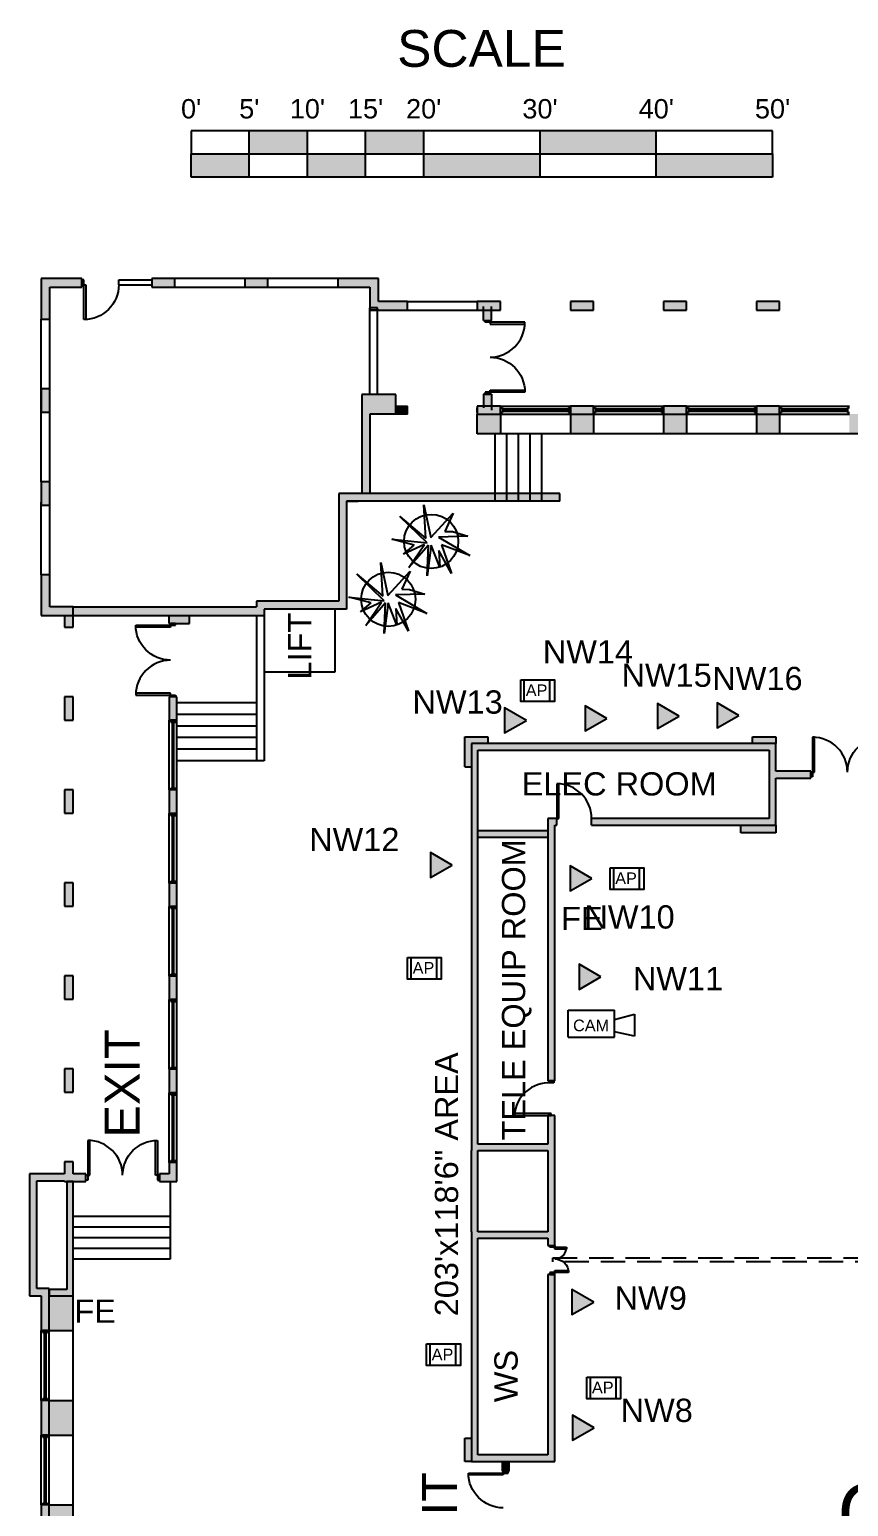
# Model space of a CAD drawing. Header units: inches. Extents: x 619 to 4432, y -2787 to -96.
# Drawn here: x 619 to 1464, y -1775 to -250 of the extents above; entities that cross this region are included whole.
import ezdxf
from ezdxf.enums import TextEntityAlignment as Align

# ---------------------------------------------------------------- set-up
doc = ezdxf.new("R2010")
doc.units = ezdxf.units.IN
doc.header["$LTSCALE"] = 100
doc.header["$MEASUREMENT"] = 0
doc.linetypes.add('HIDDEN', pattern=[0.375, 0.25, -0.125])
doc.layers.get('0').update_dxf_attribs({"linetype": 'CONTINUOUS'})
for name, color, linetype in [('ap_location', 50, 'CONTINUOUS'), ('av_hardware', 62, 'CONTINUOUS'), ('bldg_airwall', 52, 'HIDDEN'), ('bldg_airwall_text', 56, 'CONTINUOUS'), ('bldg_doors', 9, 'CONTINUOUS'), ('bldg_fire', 1, 'CONTINUOUS'), ('bldg_ges', 94, 'CONTINUOUS'), ('bldg_glass', 9, 'CONTINUOUS'), ('bldg_stairs', 9, 'CONTINUOUS'), ('bldg_text90', 94, 'CONTINUOUS'), ('bldg_wallint', 9, 'CONTINUOUS'), ('bldg_wallintsol', 9, 'CONTINUOUS'), ('data_jack', 110, 'CONTINUOUS')]:
    doc.layers.add(name, color=color, linetype=linetype)
doc.layers.get('0').freeze()
doc.styles.add('bldgtx24', font='arial.ttf', dxfattribs={"height": 24})
doc.styles.add('bldgtx36', font='arial.ttf', dxfattribs={"height": 36})
doc.styles.add('bldgtx38', font='arial.ttf', dxfattribs={"height": 38})
doc.styles.add('bldgtx48', font='arial.ttf', dxfattribs={"height": 48})
doc.styles.add('showtx24', font='arial.ttf', dxfattribs={"height": 24})

# ---------------------------------------------------------------- blocks, each defined once
blk = doc.blocks.new('lplant')
for p, q in [((-2.67, 15.95), (0.46, 1.42)), ((-1.75, 1.09), (-2.67, 15.95)), ((-13.24, 10.79), (-1.75, 1.09)), ((-1.1, -0.95), (-13.24, 10.79)), ((0.46, 1.42), (10.39, 12.21)), ((10.39, 12.21), (6.62, 4.21)), ((-16.83, 0.68), (-1.1, -0.95)), ((-6.9, -1.9), (-16.83, 0.68)), ((16.83, 2.04), (3.86, 1.63)), ((3.86, 1.63), (17.75, -6.51)), ((6.62, 4.21), (10.02, 4.07)), ((10.02, 4.07), (16.83, 2.04)), ((-2.3, -1.56), (-11.68, -5.9)), ((-11.68, -5.9), (-6.9, -1.9)), ((-9.29, -11.87), (-2.3, -1.56)), ((-0.55, -1.9), (-9.29, -11.87)), ((-1.1, -15.47), (-0.55, -1.9)), ((0.64, -1.9), (-1.1, -15.47)), ((4.41, -11.67), (0.64, -1.9)), ((4.05, -4.34), (4.41, -11.67)), ((9.66, -14.45), (4.05, -4.34)), ((5.24, -1.76), (9.66, -14.45)), ((17.75, -6.51), (5.24, -1.76))]:
    blk.add_line(p, q)
blk.add_circle((0.64, -0.27), 12)
blk = doc.blocks.new('Ges_scale_ncp')
at = {"linetype": 'Continuous'}
for points in [[(-186.9, -67.8), (-246.9, -67.8), (-246.9, -91.8), (-186.9, -91.8)], [(-66.9, -67.8), (-126.9, -67.8), (-126.9, -91.8), (-66.9, -91.8)], [(173.1, -67.8), (53.1, -67.8), (53.1, -91.8), (173.1, -91.8)], [(-246.9, -91.8), (-306.9, -91.8), (-306.9, -115.8), (-246.9, -115.8)], [(-126.9, -91.8), (-186.9, -91.8), (-186.9, -115.8), (-126.9, -115.8)], [(53.1, -91.8), (-66.9, -91.8), (-66.9, -115.8), (53.1, -115.8)], [(293.1, -91.8), (173.1, -91.8), (173.1, -115.8), (293.1, -115.8)]]:
    blk.add_hatch(color=256, dxfattribs=at).paths.add_polyline_path(points)
for p, q in [((-306.9, -67.8), (-306.9, -91.8)), ((-246.9, -67.8), (-306.9, -67.8)), ((-246.9, -115.8), (-246.9, -67.8)), ((-186.9, -67.8), (-246.9, -67.8)), ((-186.9, -115.8), (-186.9, -67.8)), ((-126.9, -67.8), (-186.9, -67.8)), ((-126.9, -115.8), (-126.9, -67.8)), ((-66.9, -67.8), (-126.9, -67.8)), ((53.1, -67.8), (-66.9, -67.8)), ((-66.9, -115.8), (-66.9, -67.8)), ((53.1, -115.8), (53.1, -67.8)), ((173.1, -67.8), (53.1, -67.8)), ((293.1, -67.8), (173.1, -67.8)), ((173.1, -115.8), (173.1, -67.8)), ((293.1, -91.8), (293.1, -67.8)), ((-306.9, -91.8), (-246.9, -91.8)), ((-306.9, -115.8), (-306.9, -91.8)), ((-246.9, -91.8), (-186.9, -91.8)), ((-186.9, -91.8), (-126.9, -91.8)), ((-126.9, -91.8), (-66.9, -91.8)), ((-66.9, -91.8), (53.1, -91.8)), ((53.1, -91.8), (173.1, -91.8)), ((173.1, -91.8), (293.1, -91.8)), ((293.1, -91.8), (293.1, -115.8)), ((-246.9, -115.8), (-306.9, -115.8)), ((-186.9, -115.8), (-246.9, -115.8)), ((-126.9, -115.8), (-186.9, -115.8)), ((-66.9, -115.8), (-126.9, -115.8)), ((53.1, -115.8), (-66.9, -115.8)), ((173.1, -115.8), (53.1, -115.8)), ((293.1, -115.8), (173.1, -115.8))]:
    blk.add_line(p, q)
for s, height, style, p in [('SCALE', 38, 'bldgtx38', (-7.3, -1.8)), ("0'", 20, 'bldgtx24', (-306.9, -55.1)), ("5'", 20, 'bldgtx24', (-246.9, -55.1)), ("10'", 20, 'bldgtx24', (-186.9, -55.1)), ("15'", 20, 'bldgtx24', (-126.9, -55.1)), ("20'", 20, 'bldgtx24', (-66.9, -55.1)), ("30'", 20, 'bldgtx24', (53.1, -55.1)), ("40'", 20, 'bldgtx24', (173.1, -55.1)), ("50'", 20, 'bldgtx24', (293.1, -55.1))]:
    blk.add_text(s, height=height, dxfattribs=dict(style=style)).set_placement(p, align=Align.CENTER)

msp = doc.modelspace()

# ---------------------------------------------------------------- hatches: boundary and pattern name
at = {"layer": 'bldg_wallintsol'}
for points in [[(673.5, -507.3), (631.5, -507.3), (631.5, -549.3), (640.5, -549.3), (640.5, -516.3), (673.5, -516.3)], [(769.5, -507.3), (745.5, -507.3), (745.5, -516.3), (769.5, -516.3)], [(865.5, -507.3), (841.5, -507.3), (841.5, -516.3), (865.5, -516.3)], [(979.5, -507.3), (937.5, -507.3), (937.5, -516.3), (970.5, -516.3), (970.5, -540.3), (1009.5, -540.3), (1009.5, -531.3), (979.5, -531.3)], [(1105.5, -531.3), (1081.5, -531.3), (1081.5, -540.3), (1105.5, -540.3)], [(640.5, -621.3), (631.5, -621.3), (631.5, -645.3), (640.5, -645.3)], [(997.5, -627.3), (962.5, -627.3), (962.5, -729.5), (970.5, -729.5), (970.5, -647.5), (997.5, -647.5), (997.5, -639.3)], [(1009.5, -639.3), (997.5, -639.3), (997.5, -647.5), (1009.5, -647.5)], [(1105.5, -639.3), (1081.5, -639.3), (1081.5, -647.5), (1105.5, -647.5)], [(1105.5, -647.5), (1081.5, -647.5), (1081.5, -667.7), (1105.5, -667.7)], [(640.5, -717.3), (631.5, -717.3), (631.5, -741.3), (640.5, -741.3)], [(640.5, -813.3), (631.5, -813.3), (631.5, -855.3), (655.5, -855.3), (655.5, -867.5), (664.5, -867.5), (664.5, -846.3), (640.5, -846.3)], [(784.5, -863.5), (784.5, -855.3), (763.5, -855.3), (763.5, -863.5), (771.6, -863.5)], [(664.5, -939.5), (655.5, -939.5), (655.5, -963.5), (664.5, -963.5)], [(771.6, -939.5), (763.5, -939.5), (763.5, -963.5), (771.6, -963.5)], [(1092.5, -980.7), (1068.5, -980.7), (1068.5, -1011.7), (1075.5, -1011.7), (1075.5, -987.7), (1092.5, -987.7)], [(1389.5, -980.7), (1365.5, -980.7), (1365.5, -987.7), (1389.5, -987.7)], [(664.5, -1035.5), (655.5, -1035.5), (655.5, -1059.5), (664.5, -1059.5)], [(771.6, -1035.5), (763.5, -1035.5), (763.5, -1059.7), (771.6, -1059.7)], [(1161.5, -1071.7), (1163.5, -1071.7), (1163.5, -1065.1), (1154.2, -1065.1), (1154.2, -1335.7), (1161.5, -1335.7)], [(1154.2, -1077.7), (1082.1, -1077.7), (1082.1, -1084.4), (1154.2, -1084.4)], [(1389.5, -1071.7), (1353.5, -1071.7), (1353.5, -1079.7), (1389.5, -1079.7)], [(664.5, -1131.5), (655.5, -1131.5), (655.5, -1155.5), (664.5, -1155.5)], [(771.6, -1131.7), (763.5, -1131.7), (763.5, -1155.7), (771.6, -1155.7)], [(664.5, -1227.5), (655.5, -1227.5), (655.5, -1251.5), (664.5, -1251.5)], [(771.6, -1227.7), (763.5, -1227.7), (763.5, -1251.9), (771.6, -1251.9)], [(664.5, -1323.5), (655.5, -1323.5), (655.5, -1347.5), (664.5, -1347.5)], [(771.6, -1348.1), (771.6, -1323.9), (763.5, -1323.9), (763.5, -1348.1)], [(639.6, -1550.2), (627, -1550.2), (627, -1439.2), (655.5, -1439.2), (655.5, -1439.9), (677.5, -1439.9), (677.5, -1431.7), (664.5, -1431.7), (664.5, -1419.5), (655.5, -1419.5), (655.5, -1431.7), (619.5, -1431.7), (619.5, -1557.7), (631.5, -1557.7), (631.5, -1593.7), (639.6, -1593.7)], [(771.6, -1420.1), (763.5, -1420.1), (763.5, -1431.7), (753.5, -1431.7), (753.5, -1439.9), (771.6, -1439.9)], [(664.5, -1439.9), (657.8, -1439.9), (657.8, -1551.1), (639.6, -1551.1), (639.6, -1557.7), (664.5, -1557.7)], [(664.5, -1557.7), (639.6, -1557.7), (639.6, -1593.7), (664.5, -1593.7)], [(639.6, -1665.7), (631.5, -1665.7), (631.5, -1701.7), (639.6, -1701.7)], [(1075.5, -1704.7), (1068.5, -1704.7), (1068.5, -1728.7), (1075.5, -1728.7)], [(1114.5, -1728.7), (1107.2, -1728.7), (1107.2, -1738.7), (1114.5, -1738.7)], [(639.6, -1773.7), (631.5, -1773.7), (631.5, -1809.7), (639.6, -1809.7)]]:
    msp.add_hatch(color=256, dxfattribs=at).paths.add_polyline_path(points)
h = msp.add_hatch(color=256, dxfattribs=at)
h.paths.add_polyline_path([(1393.5, -540.3), (1393.5, -531.3), (1369.5, -531.3), (1369.5, -540.3)])
h.paths.add_polyline_path([(1297.5, -540.3), (1297.5, -531.3), (1273.5, -531.3), (1273.5, -540.3)])
h.paths.add_polyline_path([(1201.5, -540.3), (1201.5, -531.3), (1177.5, -531.3), (1177.5, -540.3)])
h.paths.add_polyline_path([(1297.5, -647.5), (1297.5, -639.3), (1273.5, -639.3), (1273.5, -647.5)])
h.paths.add_polyline_path([(1369.5, -639.3), (1369.5, -647.5), (1393.5, -647.5), (1393.5, -639.3)])
h.paths.add_polyline_path([(1177.5, -639.3), (1177.5, -647.5), (1201.5, -647.5), (1201.5, -639.3)])
h = msp.add_hatch(color=256, dxfattribs=at)
h.paths.add_polyline_path([(1096.2, -626.7), (1088, -626.7), (1088, -639.3), (1096.2, -639.3)])
h.paths.add_polyline_path([(1096.2, -540.3), (1088, -540.3), (1088, -550.7), (1096.2, -550.7)])
h = msp.add_hatch(color=256, dxfattribs=at)
h.paths.add_polyline_path([(1489.5, -647.5), (1465.5, -647.5), (1465.5, -667.7), (1489.5, -667.7)])
h.paths.add_polyline_path([(1393.5, -647.5), (1369.5, -647.5), (1369.5, -667.7), (1393.5, -667.7)])
h.paths.add_polyline_path([(1297.5, -647.5), (1273.5, -647.5), (1273.5, -667.7), (1297.5, -667.7)])
h.paths.add_polyline_path([(1201.5, -647.5), (1177.5, -647.5), (1177.5, -667.7), (1201.5, -667.7)])
h = msp.add_hatch(color=256, dxfattribs=at)
h.paths.add_polyline_path([(1166.6, -729.5), (1147.7, -729.5), (1147.7, -737.5), (1166.6, -737.5)])
h.paths.add_polyline_path([(1147.7, -729.5), (1135.7, -729.5), (1135.7, -737.5), (1147.7, -737.5)])
h.paths.add_polyline_path([(1135.7, -729.5), (1123.7, -729.5), (1123.7, -737.5), (1135.7, -737.5)])
h.paths.add_polyline_path([(1123.7, -729.5), (1111.7, -729.5), (1111.7, -737.5), (1123.7, -737.5)])
h.paths.add_polyline_path([(1111.7, -729.5), (1099.7, -729.5), (1099.7, -737.5), (1111.7, -737.5)])
h.paths.add_polyline_path([(1099.7, -729.5), (938.6, -729.5), (938.6, -840.7), (853.6, -840.7), (853.6, -846.3), (664.5, -846.3), (664.5, -855.3), (861.6, -855.3), (861.6, -848.7), (946.6, -848.7), (946.6, -820.5), (946.6, -737.5), (958.6, -737.5), (1099.7, -737.5)])
h = msp.add_hatch(color=256, dxfattribs=at)
h.paths.add_polyline_path([(1161.5, -1371.7), (1154.2, -1371.7), (1154.2, -1401.1), (1082.1, -1401.1), (1082.1, -994.4), (1382.8, -994.4), (1382.8, -1016), (1382.8, -1065.1), (1199.5, -1065.1), (1199.5, -1071.7), (1389.5, -1071.7), (1389.5, -1023.2), (1425.5, -1023.2), (1425.5, -1016), (1389.5, -1016), (1389.5, -987.7), (1075.5, -987.7), (1075.5, -1407.7), (1075.5, -1491.7), (1075.5, -1728.7), (1161.5, -1728.7), (1161.5, -1535.7), (1154.2, -1535.7), (1154.2, -1722.1), (1082.1, -1722.1), (1082.1, -1498.4), (1154.2, -1498.4), (1154.2, -1505.7), (1161.5, -1505.7), (1161.5, -1491.7), (1161.5, -1411.7), (1161.5, -1407.7)])
h.paths.add_polyline_path([(1154.2, -1407.7), (1154.2, -1411.7), (1154.2, -1491.7), (1082.1, -1491.7), (1082.1, -1407.7)], flags=16)
h = msp.add_hatch(color=256, dxfattribs=at)
h.paths.add_polyline_path([(664.5, -1665.7), (639.6, -1665.7), (639.6, -1701.7), (664.5, -1701.7)])
h.paths.add_polyline_path([(664.5, -1773.7), (639.6, -1773.7), (639.6, -1809.7), (664.5, -1809.7)])
h.paths.add_polyline_path([(664.5, -1881.7), (639.6, -1881.7), (639.6, -1917.7), (664.5, -1917.7)])
h.paths.add_polyline_path([(664.5, -1989.7), (639.6, -1989.7), (639.6, -2025.7), (664.5, -2025.7)])
at = {"layer": 'data_jack'}
h = msp.add_hatch(color=256, dxfattribs=at)
h.dxf.hatch_style = 1
h.paths.add_polyline_path([(1132.1, -963.7), (1109.7, -950.7), (1109.7, -976.6)])
h = msp.add_hatch(color=256, dxfattribs=at)
h.dxf.hatch_style = 1
h.paths.add_polyline_path([(1215.3, -961.7), (1192.9, -948.7), (1192.9, -974.6)])
h = msp.add_hatch(color=256, dxfattribs=at)
h.dxf.hatch_style = 1
h.paths.add_polyline_path([(1289.8, -959.3), (1267.4, -946.3), (1267.4, -972.2)])
h = msp.add_hatch(color=256, dxfattribs=at)
h.dxf.hatch_style = 1
h.paths.add_polyline_path([(1351.4, -958.6), (1329, -945.6), (1329, -971.5)])
h = msp.add_hatch(color=256, dxfattribs=at)
h.dxf.hatch_style = 1
h.paths.add_polyline_path([(1055.7, -1113.1), (1033.3, -1100.1), (1033.3, -1126)])
h = msp.add_hatch(color=256, dxfattribs=at)
h.dxf.hatch_style = 1
h.paths.add_polyline_path([(1199.7, -1126.8), (1177.3, -1113.9), (1177.3, -1139.7)])
h = msp.add_hatch(color=256, dxfattribs=at)
h.dxf.hatch_style = 1
h.paths.add_polyline_path([(1209.1, -1228.4), (1186.7, -1215.5), (1186.7, -1241.4)])
h = msp.add_hatch(color=256, dxfattribs=at)
h.dxf.hatch_style = 1
h.paths.add_polyline_path([(1201.6, -1564.3), (1179.2, -1551.4), (1179.2, -1577.2)])
h = msp.add_hatch(color=256, dxfattribs=at)
h.dxf.hatch_style = 1
h.paths.add_polyline_path([(1202.1, -1693.9), (1179.7, -1681), (1179.7, -1706.8)])

# ---------------------------------------------------------------- linework, layer by layer
at = {"layer": 'ap_location'}
for p, q in [((1129.6, -921.8), (1129.6, -944.1)), ((1156.1, -921.8), (1156.1, -944.1)), ((1221.9, -1115.9), (1221.9, -1138.2)), ((1248.4, -1115.9), (1248.4, -1138.2)), ((1012.9, -1208.4), (1012.9, -1230.7)), ((1039.4, -1208.4), (1039.4, -1230.7)), ((1032.5, -1607.5), (1032.5, -1629.8)), ((1059, -1607.5), (1059, -1629.8)), ((1197.9, -1641.6), (1197.9, -1664)), ((1224.4, -1641.6), (1224.4, -1664))]:
    msp.add_line(p, q, dxfattribs=at)
for points in [[(1126.3, -921.8), (1161.1, -921.8), (1161.1, -944.1), (1126.3, -944.1)], [(1218.6, -1115.9), (1253.4, -1115.9), (1253.4, -1138.2), (1218.6, -1138.2)], [(1009.6, -1208.4), (1044.3, -1208.4), (1044.3, -1230.7), (1009.6, -1230.7)], [(1029.2, -1607.5), (1064, -1607.5), (1064, -1629.8), (1029.2, -1629.8)], [(1194.6, -1641.6), (1229.4, -1641.6), (1229.4, -1664), (1194.6, -1664)]]:
    msp.add_lwpolyline(points, close=True, dxfattribs=at)
at = {"layer": 'av_hardware'}
for p, q in [((1175.3, -1263), (1223.1, -1263)), ((1223.1, -1290.7), (1223.1, -1263)), ((1223.1, -1272.6), (1243.8, -1267)), ((1243.8, -1267), (1243.8, -1289.8)), ((1175.3, -1290.7), (1223.1, -1290.7)), ((1243.8, -1289.8), (1223.1, -1285.1))]:
    msp.add_line(p, q, dxfattribs=at)
msp.add_lwpolyline([(1175.3, -1290.7), (1175.3, -1263)], dxfattribs=at)
at = {"layer": 'bldg_airwall'}
msp.add_lwpolyline([(1159.5, -1518.7), (1871.5, -1518.7), (1871.5, -1522.7), (1159.5, -1522.7)], close=True, dxfattribs=at)
at = {"layer": 'bldg_doors'}
for p, q in [((675.5, -508.9), (673.5, -508.9)), ((673.5, -508.9), (673.5, -513.9)), ((673.5, -513.9), (675.5, -513.9)), ((675.5, -513.9), (675.5, -508.9)), ((675.5, -513.9), (677.5, -513.9)), ((675.5, -549.9), (675.5, -513.9)), ((677.5, -513.9), (677.5, -549.9)), ((677.5, -549.9), (675.5, -549.9)), ((1089.6, -552.7), (1089.6, -550.7)), ((1089.6, -550.7), (1094.6, -550.7)), ((1094.6, -552.7), (1089.6, -552.7)), ((1094.6, -550.7), (1094.6, -552.7)), ((1094.6, -552.7), (1094.6, -554.7)), ((1130.6, -552.7), (1094.6, -552.7)), ((1094.6, -554.7), (1130.6, -554.7)), ((1130.6, -554.7), (1130.6, -552.7)), ((1089.6, -624.7), (1089.6, -626.7)), ((1094.6, -624.7), (1089.6, -624.7)), ((1094.6, -624.7), (1094.6, -622.7)), ((1094.6, -622.7), (1130.6, -622.7)), ((1130.6, -624.7), (1094.6, -624.7)), ((1094.6, -626.7), (1094.6, -624.7)), ((1130.6, -622.7), (1130.6, -624.7)), ((1089.6, -626.7), (1094.6, -626.7)), ((729, -867.5), (729, -865.5)), ((729, -865.5), (765, -865.5)), ((765, -867.5), (729, -867.5)), ((770, -863.5), (765, -863.5)), ((765, -863.5), (765, -865.5)), ((765, -865.5), (765, -867.5)), ((765, -865.5), (770, -865.5)), ((770, -865.5), (770, -863.5)), ((765, -935.5), (729, -935.5)), ((729, -935.5), (729, -937.5)), ((729, -937.5), (765, -937.5)), ((765, -937.5), (765, -935.5)), ((765, -939.5), (765, -937.5)), ((765, -937.5), (770, -937.5)), ((770, -939.5), (765, -939.5)), ((770, -937.5), (770, -939.5)), ((1429.5, -981.1), (1427.5, -981.1)), ((1427.5, -981.1), (1427.5, -1017.1)), ((1429.5, -1017.1), (1429.5, -981.1)), ((1425.5, -1022.1), (1425.5, -1017.1)), ((1425.5, -1017.1), (1427.5, -1017.1)), ((1427.5, -1017.1), (1429.5, -1017.1)), ((1427.5, -1017.1), (1427.5, -1022.1)), ((1165.5, -1029.1), (1163.5, -1029.1)), ((1163.5, -1029.1), (1163.5, -1065.1)), ((1165.5, -1065.1), (1165.5, -1029.1)), ((1427.5, -1022.1), (1425.5, -1022.1)), ((1163.5, -1065.1), (1165.5, -1065.1)), ((1155.3, -1337.7), (1155.3, -1335.7)), ((1155.3, -1335.7), (1160.3, -1335.7)), ((1160.3, -1337.7), (1155.3, -1337.7)), ((1160.3, -1335.7), (1160.3, -1337.7)), ((1157.8, -1369.7), (1119.8, -1369.7)), ((1119.8, -1369.7), (1119.8, -1371.7)), ((1119.8, -1371.7), (1157.8, -1371.7)), ((1157.8, -1371.7), (1157.8, -1369.7)), ((681.5, -1397.3), (679.5, -1397.3)), ((679.5, -1397.3), (679.5, -1433.3)), ((681.5, -1433.3), (681.5, -1397.3)), ((749.5, -1433.3), (749.5, -1397.3)), ((749.5, -1397.3), (751.5, -1397.3)), ((751.5, -1397.3), (751.5, -1433.3)), ((677.5, -1438.3), (677.5, -1433.3)), ((677.5, -1433.3), (679.5, -1433.3)), ((679.5, -1433.3), (681.5, -1433.3)), ((679.5, -1433.3), (679.5, -1438.3)), ((751.5, -1433.3), (749.5, -1433.3)), ((753.5, -1433.3), (751.5, -1433.3)), ((751.5, -1433.3), (751.5, -1438.3)), ((753.5, -1438.3), (753.5, -1433.3)), ((679.5, -1438.3), (677.5, -1438.3)), ((751.5, -1438.3), (753.5, -1438.3)), ((1156.5, -1507.7), (1156.5, -1505.7)), ((1156.5, -1505.7), (1161.5, -1505.7)), ((1161.5, -1507.7), (1156.5, -1507.7)), ((1161.5, -1505.7), (1161.5, -1507.7)), ((1161.5, -1509.7), (1161.5, -1507.7)), ((1161.5, -1507.7), (1173.5, -1507.7)), ((1173.5, -1507.7), (1173.5, -1509.7)), ((1173.5, -1509.7), (1161.5, -1509.7)), ((1156.5, -1533.7), (1156.5, -1535.7)), ((1161.5, -1533.7), (1156.5, -1533.7)), ((1156.5, -1535.7), (1161.5, -1535.7)), ((1161.5, -1533.7), (1161.5, -1531.7)), ((1161.5, -1531.7), (1175.5, -1531.7)), ((1161.5, -1535.7), (1161.5, -1533.7)), ((1175.5, -1533.7), (1161.5, -1533.7)), ((1175.5, -1531.7), (1175.5, -1533.7)), ((1072.3, -1742.7), (1072.3, -1740.7)), ((1072.3, -1740.7), (1108.3, -1740.7)), ((1108.3, -1742.7), (1072.3, -1742.7)), ((1113.3, -1738.7), (1108.3, -1738.7)), ((1108.3, -1738.7), (1108.3, -1740.7)), ((1108.3, -1740.7), (1108.3, -1742.7)), ((1108.3, -1740.7), (1113.3, -1740.7)), ((1113.3, -1740.7), (1113.3, -1738.7))]:
    msp.add_line(p, q, dxfattribs=at)
at = {"layer": 'bldg_doors', "extrusion": (0, 0, -1)}
for centre, radius, start, end in [((-675.5, -513.9), 36, 180, 270), ((-1094.6, -624.7), 36, 90, 180), ((-765, -865.5), 36, 270, 0), ((-1499.5, -1017.1), 36, 0, 90), ((-751.5, -1433.3), 36, 0, 90), ((-1161.5, -1533.7), 14, 90, 180), ((-1108.3, -1740.7), 36, 270, 0)]:
    msp.add_arc(centre, radius, start, end, dxfattribs=at)
at = {"layer": 'bldg_doors'}
for centre, radius, start, end in [((1094.6, -552.7), 36, 270, 0), ((765, -937.5), 36, 90, 180), ((1427.5, -1017.1), 36, 0, 90), ((1163.5, -1065.1), 36, 0, 90), ((1155.9, -1373.8), 36.1, 86.8826, 176.7578), ((679.5, -1433.3), 36, 0, 90), ((1161.5, -1507.7), 12, 270, 0)]:
    msp.add_arc(centre, radius, start, end, dxfattribs=at)
at = {"layer": 'bldg_glass'}
for p, q in [((1089.7, -550.7), (1094.5, -550.7)), ((1105.5, -639.3), (1177.5, -639.3)), ((1201.5, -639.3), (1273.5, -639.3)), ((1297.5, -639.3), (1369.5, -639.3)), ((1393.5, -639.3), (1465.5, -639.3)), ((1009.5, -645.8), (1009.5, -641)), ((1081.5, -645.8), (1081.5, -641)), ((1105.5, -645.8), (1105.5, -641)), ((1105.5, -641), (1107.4, -641)), ((1107.4, -645.8), (1105.5, -645.8)), ((1105.5, -647.5), (1177.5, -647.5)), ((1107.4, -641), (1107.4, -645.8)), ((1107.4, -642.4), (1107.4, -644.4)), ((1175.5, -642.4), (1107.4, -642.4)), ((1107.4, -644.4), (1175.5, -644.4)), ((1109.4, -642.4), (1109.4, -644.4)), ((1109.4, -643.4), (1173.5, -643.4)), ((1173.5, -642.4), (1173.5, -644.4)), ((1177.5, -641), (1175.5, -641)), ((1175.5, -641), (1175.5, -645.8)), ((1175.5, -644.4), (1175.5, -642.4)), ((1175.5, -645.8), (1177.5, -645.8)), ((1177.5, -645.8), (1177.5, -641)), ((1201.5, -645.8), (1201.5, -641)), ((1201.5, -641), (1203.4, -641)), ((1203.4, -645.8), (1201.5, -645.8)), ((1201.5, -647.5), (1273.5, -647.5)), ((1203.4, -641), (1203.4, -645.8)), ((1203.4, -642.4), (1203.4, -644.4)), ((1271.5, -642.4), (1203.4, -642.4)), ((1203.4, -644.4), (1271.5, -644.4)), ((1205.4, -642.4), (1205.4, -644.4)), ((1205.4, -643.4), (1269.5, -643.4)), ((1269.5, -642.4), (1269.5, -644.4)), ((1273.5, -641), (1271.5, -641)), ((1271.5, -641), (1271.5, -645.8)), ((1271.5, -644.4), (1271.5, -642.4)), ((1271.5, -645.8), (1273.5, -645.8)), ((1273.5, -645.8), (1273.5, -641)), ((1297.5, -645.8), (1297.5, -641)), ((1297.5, -641), (1299.4, -641)), ((1299.4, -645.8), (1297.5, -645.8)), ((1297.5, -647.5), (1369.5, -647.5)), ((1299.4, -641), (1299.4, -645.8)), ((1299.4, -642.4), (1299.4, -644.4)), ((1367.5, -642.4), (1299.4, -642.4)), ((1299.4, -644.4), (1367.5, -644.4)), ((1301.4, -642.4), (1301.4, -644.4)), ((1301.4, -643.4), (1365.5, -643.4)), ((1365.5, -642.4), (1365.5, -644.4)), ((1369.5, -641), (1367.5, -641)), ((1367.5, -641), (1367.5, -645.8)), ((1367.5, -644.4), (1367.5, -642.4)), ((1367.5, -645.8), (1369.5, -645.8)), ((1369.5, -645.8), (1369.5, -641)), ((1393.5, -645.8), (1393.5, -641)), ((1393.5, -641), (1395.4, -641)), ((1395.4, -645.8), (1393.5, -645.8)), ((1393.5, -647.5), (1465.5, -647.5)), ((1395.4, -641), (1395.4, -645.8)), ((1395.4, -642.4), (1395.4, -644.4)), ((1463.5, -642.4), (1395.4, -642.4)), ((1395.4, -644.4), (1463.5, -644.4)), ((1397.4, -642.4), (1397.4, -644.4)), ((1397.4, -643.4), (1461.5, -643.4)), ((1461.5, -642.4), (1461.5, -644.4)), ((1465.5, -641), (1463.5, -641)), ((1463.5, -641), (1463.5, -645.8)), ((1463.5, -644.4), (1463.5, -642.4)), ((1463.5, -645.8), (1465.5, -645.8)), ((769.9, -939.5), (765.2, -939.5)), ((763.5, -1035.5), (763.5, -963.5)), ((769.9, -963.5), (765.2, -963.5)), ((765.2, -963.5), (765.2, -965.5)), ((765.2, -965.5), (769.9, -965.5)), ((768.5, -965.5), (766.5, -965.5)), ((766.5, -965.5), (766.5, -1033.6)), ((766.5, -967.5), (768.5, -967.5)), ((767.5, -1031.6), (767.5, -967.5)), ((768.5, -1033.6), (768.5, -965.5)), ((769.9, -965.5), (769.9, -963.5)), ((771.6, -1035.5), (771.6, -963.5)), ((765.2, -1035.5), (765.2, -1033.6)), ((765.2, -1033.6), (769.9, -1033.6)), ((769.9, -1035.5), (765.2, -1035.5)), ((766.5, -1031.6), (768.5, -1031.6)), ((766.5, -1033.6), (768.5, -1033.6)), ((769.9, -1033.6), (769.9, -1035.5)), ((763.5, -1131.7), (763.5, -1059.7)), ((769.9, -1059.7), (765.2, -1059.7)), ((765.2, -1059.7), (765.2, -1061.7)), ((765.2, -1061.7), (769.9, -1061.7)), ((768.5, -1061.7), (766.5, -1061.7)), ((766.5, -1061.7), (766.5, -1129.8)), ((766.5, -1063.7), (768.5, -1063.7)), ((767.5, -1127.8), (767.5, -1063.7)), ((768.5, -1129.8), (768.5, -1061.7)), ((769.9, -1061.7), (769.9, -1059.7)), ((771.6, -1131.7), (771.6, -1059.7)), ((766.5, -1127.8), (768.5, -1127.8)), ((765.2, -1131.7), (765.2, -1129.8)), ((765.2, -1129.8), (769.9, -1129.8)), ((769.9, -1131.7), (765.2, -1131.7)), ((766.5, -1129.8), (768.5, -1129.8)), ((769.9, -1129.8), (769.9, -1131.7)), ((763.5, -1227.7), (763.5, -1155.7)), ((769.9, -1155.7), (765.2, -1155.7)), ((765.2, -1155.7), (765.2, -1157.7)), ((765.2, -1157.7), (769.9, -1157.7)), ((768.5, -1157.7), (766.5, -1157.7)), ((766.5, -1157.7), (766.5, -1225.8)), ((768.5, -1225.8), (768.5, -1157.7)), ((769.9, -1157.7), (769.9, -1155.7)), ((771.6, -1227.7), (771.6, -1155.7)), ((766.5, -1159.7), (768.5, -1159.7)), ((767.5, -1223.8), (767.5, -1159.7)), ((765.2, -1227.7), (765.2, -1225.8)), ((765.2, -1225.8), (769.9, -1225.8)), ((769.9, -1227.7), (765.2, -1227.7)), ((766.5, -1223.8), (768.5, -1223.8)), ((766.5, -1225.8), (768.5, -1225.8)), ((769.9, -1225.8), (769.9, -1227.7)), ((763.5, -1323.9), (763.5, -1251.9)), ((769.9, -1251.9), (765.2, -1251.9)), ((765.2, -1251.9), (765.2, -1253.9)), ((765.2, -1253.9), (769.9, -1253.9)), ((768.5, -1253.9), (766.5, -1253.9)), ((766.5, -1253.9), (766.5, -1322)), ((766.5, -1255.9), (768.5, -1255.9)), ((767.5, -1320), (767.5, -1255.9)), ((768.5, -1322), (768.5, -1253.9)), ((769.9, -1253.9), (769.9, -1251.9)), ((771.6, -1323.9), (771.6, -1251.9)), ((765.2, -1323.9), (765.2, -1322)), ((765.2, -1322), (769.9, -1322)), ((769.9, -1323.9), (765.2, -1323.9)), ((766.5, -1320), (768.5, -1320)), ((766.5, -1322), (768.5, -1322)), ((769.9, -1322), (769.9, -1323.9)), ((763.5, -1420.1), (763.5, -1348.1)), ((769.9, -1348.1), (765.2, -1348.1)), ((765.2, -1348.1), (765.2, -1350.1)), ((765.2, -1350.1), (769.9, -1350.1)), ((768.5, -1350.1), (766.5, -1350.1)), ((766.5, -1350.1), (766.5, -1418.2)), ((766.5, -1352.1), (768.5, -1352.1)), ((767.5, -1416.2), (767.5, -1352.1)), ((768.5, -1418.2), (768.5, -1350.1)), ((769.9, -1350.1), (769.9, -1348.1)), ((771.6, -1420.1), (771.6, -1348.1)), ((766.5, -1416.2), (768.5, -1416.2)), ((765.2, -1420.1), (765.2, -1418.2)), ((765.2, -1418.2), (769.9, -1418.2)), ((769.9, -1420.1), (765.2, -1420.1)), ((766.5, -1418.2), (768.5, -1418.2)), ((769.9, -1418.2), (769.9, -1420.1)), ((631.5, -1665.7), (631.5, -1593.7)), ((637.9, -1593.7), (633.2, -1593.7)), ((633.2, -1593.7), (633.2, -1595.7)), ((633.2, -1595.7), (637.9, -1595.7)), ((636.5, -1595.7), (634.5, -1595.7)), ((634.5, -1595.7), (634.5, -1663.8)), ((634.5, -1597.7), (636.5, -1597.7)), ((635.5, -1661.8), (635.5, -1597.7)), ((636.5, -1663.8), (636.5, -1595.7)), ((637.9, -1595.7), (637.9, -1593.7)), ((639.6, -1665.7), (639.6, -1593.7)), ((634.5, -1661.8), (636.5, -1661.8)), ((633.2, -1665.7), (633.2, -1663.8)), ((633.2, -1663.8), (637.9, -1663.8)), ((637.9, -1665.7), (633.2, -1665.7)), ((634.5, -1663.8), (636.5, -1663.8)), ((637.9, -1663.8), (637.9, -1665.7)), ((631.5, -1773.7), (631.5, -1701.7)), ((637.9, -1701.7), (633.2, -1701.7)), ((633.2, -1701.7), (633.2, -1703.7)), ((633.2, -1703.7), (637.9, -1703.7)), ((636.5, -1703.7), (634.5, -1703.7)), ((634.5, -1703.7), (634.5, -1771.8)), ((634.5, -1705.7), (636.5, -1705.7)), ((635.5, -1769.8), (635.5, -1705.7)), ((636.5, -1771.8), (636.5, -1703.7)), ((637.9, -1703.7), (637.9, -1701.7)), ((639.6, -1773.7), (639.6, -1701.7)), ((633.2, -1773.7), (633.2, -1771.8)), ((633.2, -1771.8), (637.9, -1771.8)), ((637.9, -1773.7), (633.2, -1773.7)), ((634.5, -1769.8), (636.5, -1769.8)), ((634.5, -1771.8), (636.5, -1771.8)), ((637.9, -1771.8), (637.9, -1773.7))]:
    msp.add_line(p, q, dxfattribs=at)
at = {"layer": 'bldg_stairs'}
for p, q in [((764.5, -1439.9), (764.5, -1519.9)), ((764.5, -1475.9), (664.5, -1475.9)), ((764.5, -1486.9), (664.5, -1486.9)), ((764.5, -1497.9), (664.5, -1497.9)), ((764.5, -1508.9), (664.5, -1508.9)), ((764.5, -1519.9), (664.5, -1519.9))]:
    msp.add_line(p, q, dxfattribs=at)
at = {"layer": 'bldg_wallint'}
for p, q in [((673.5, -507.3), (631.5, -507.3)), ((631.5, -507.3), (631.5, -549.3)), ((640.5, -516.3), (673.5, -516.3)), ((640.5, -549.3), (640.5, -516.3)), ((673.5, -516.3), (673.5, -507.3)), ((673.5, -515.5), (673.5, -507.3)), ((711.5, -508.9), (745.8, -508.9)), ((711.5, -513.9), (711.5, -508.9)), ((711.5, -513.9), (745.8, -513.9)), ((769.5, -507.3), (745.5, -507.3)), ((745.5, -507.3), (745.5, -516.3)), ((745.5, -516.3), (769.5, -516.3)), ((769.5, -516.3), (769.5, -507.3)), ((937.5, -507.3), (769.5, -507.3)), ((769.5, -516.3), (937.5, -516.3)), ((865.5, -507.3), (841.5, -507.3)), ((841.5, -507.3), (841.5, -516.3)), ((841.5, -516.3), (865.5, -516.3)), ((865.5, -516.3), (865.5, -507.3)), ((979.5, -507.3), (937.5, -507.3)), ((937.5, -507.3), (937.5, -516.3)), ((937.5, -516.3), (970.5, -516.3)), ((970.5, -516.3), (970.5, -540.3)), ((979.5, -531.3), (979.5, -507.3)), ((1009.5, -531.3), (979.5, -531.3)), ((1009.5, -540.3), (1009.5, -531.3)), ((1009.5, -531.3), (1081.5, -531.3)), ((1081.5, -531.3), (1081.5, -540.3)), ((1105.5, -531.3), (1081.5, -531.3)), ((1105.5, -540.3), (1105.5, -531.3)), ((1177.5, -531.3), (1177.5, -540.3)), ((1201.5, -531.3), (1177.5, -531.3)), ((1201.5, -540.3), (1201.5, -531.3)), ((1297.5, -531.3), (1273.5, -531.3)), ((1273.5, -531.3), (1273.5, -540.3)), ((1297.5, -540.3), (1297.5, -531.3)), ((1369.5, -531.3), (1369.5, -540.3)), ((1393.5, -531.3), (1369.5, -531.3)), ((1393.5, -540.3), (1393.5, -531.3)), ((970.5, -540.3), (1009.5, -540.3)), ((979.5, -540.3), (970.5, -540.3)), ((978.6, -540.3), (970.5, -540.3)), ((978.6, -537.9), (970.6, -537.9)), ((970.6, -627.3), (970.6, -537.9)), ((978.6, -627.3), (978.6, -537.9)), ((1009.5, -540.3), (1081.5, -540.3)), ((1081.5, -540.3), (1105.5, -540.3)), ((1088, -550.7), (1088, -536.2)), ((1096.2, -550.7), (1096.2, -536.5)), ((1177.5, -540.3), (1201.5, -540.3)), ((1273.5, -540.3), (1297.5, -540.3)), ((1369.5, -540.3), (1393.5, -540.3)), ((631.5, -549.3), (640.5, -549.3)), ((631.5, -717.3), (631.5, -549.3)), ((640.5, -717.3), (640.5, -549.3)), ((1088, -550.7), (1096.2, -550.7)), ((1088, -550.7), (1096.2, -550.7)), ((1088, -550.7), (1096.2, -550.7)), ((631.5, -621.3), (631.5, -645.3)), ((640.5, -621.3), (631.5, -621.3)), ((640.5, -645.3), (640.5, -621.3)), ((997.5, -627.3), (962.5, -627.3)), ((962.5, -627.3), (962.5, -729.5)), ((997.5, -639.3), (997.5, -627.3)), ((997.5, -647.5), (997.5, -639.3)), ((997.5, -639.3), (1009.5, -639.3)), ((1009.5, -647.5), (1009.5, -639.3)), ((1105.5, -639.3), (1081.5, -639.3)), ((1081.5, -639.3), (1081.5, -647.5)), ((1096.2, -626.7), (1088, -626.7)), ((1088, -626.7), (1088, -641)), ((1096.2, -626.7), (1096.2, -643.5)), ((1105.5, -647.5), (1105.5, -639.3)), ((1201.5, -639.3), (1177.5, -639.3)), ((1177.5, -639.3), (1177.5, -647.5)), ((1201.5, -647.5), (1201.5, -639.3)), ((1297.5, -639.3), (1273.5, -639.3)), ((1273.5, -639.3), (1273.5, -647.5)), ((1297.5, -647.5), (1297.5, -639.3)), ((1393.5, -639.3), (1369.5, -639.3)), ((1369.5, -639.3), (1369.5, -647.5)), ((1393.5, -647.5), (1393.5, -639.3)), ((631.5, -645.3), (640.5, -645.3)), ((997.5, -647.5), (970.5, -647.5)), ((970.5, -647.5), (970.5, -729.5)), ((1009.5, -647.5), (997.5, -647.5)), ((1081.5, -647.5), (1105.5, -647.5)), ((1081.5, -667.7), (1081.5, -647.5)), ((1105.5, -647.5), (1105.5, -667.7)), ((1177.5, -647.5), (1201.5, -647.5)), ((1177.5, -647.5), (1177.5, -667.7)), ((1201.5, -647.5), (1201.5, -667.7)), ((1273.5, -647.5), (1297.5, -647.5)), ((1273.5, -647.5), (1273.5, -667.7)), ((1297.5, -647.5), (1297.5, -667.7)), ((1369.5, -647.5), (1393.5, -647.5)), ((1369.5, -647.5), (1369.5, -667.7)), ((1393.5, -647.5), (1393.5, -667.7)), ((1893.5, -667.7), (1081.5, -667.7)), ((1099.7, -667.7), (1099.7, -737.5)), ((1111.7, -667.7), (1111.7, -737.5)), ((1123.7, -667.7), (1123.7, -737.5)), ((1135.7, -667.7), (1135.7, -737.5)), ((1147.7, -667.7), (1147.7, -737.5)), ((631.5, -717.3), (631.5, -741.3)), ((640.5, -717.3), (631.5, -717.3)), ((640.5, -741.3), (640.5, -717.3)), ((1166.6, -729.5), (938.6, -729.5)), ((938.6, -729.5), (938.6, -840.7)), ((1166.6, -737.5), (1166.6, -729.5)), ((631.5, -813.3), (631.5, -738.2)), ((631.5, -741.3), (640.5, -741.3)), ((640.5, -813.3), (640.5, -738.2)), ((1166.6, -737.5), (946.6, -737.5)), ((946.6, -737.5), (946.6, -820.5)), ((946.6, -737.5), (958.6, -737.5)), ((631.5, -813.3), (631.5, -855.3)), ((640.5, -813.3), (631.5, -813.3)), ((640.5, -846.3), (640.5, -813.3)), ((946.6, -820.5), (946.6, -848.7)), ((664.5, -846.3), (640.5, -846.3)), ((664.5, -867.5), (664.5, -846.3)), ((664.5, -846.3), (853.6, -846.3)), ((938.6, -840.7), (853.6, -840.7)), ((853.6, -840.7), (853.6, -846.3)), ((861.6, -848.7), (861.6, -1005.5)), ((946.6, -848.7), (861.6, -848.7)), ((934.6, -848.7), (934.6, -913.8)), ((631.5, -855.3), (655.5, -855.3)), ((655.5, -855.3), (655.5, -867.5)), ((655.5, -855.3), (861.6, -855.3)), ((655.5, -867.5), (664.5, -867.5)), ((763.5, -863.5), (763.5, -855.3)), ((763.5, -863.5), (771.6, -863.5)), ((771.6, -863.5), (784.5, -863.5)), ((784.5, -863.5), (784.5, -855.3)), ((853.6, -855.3), (853.6, -1005.5)), ((934.6, -913.8), (861.6, -913.8)), ((655.5, -939.5), (655.5, -963.5)), ((664.5, -939.5), (655.5, -939.5)), ((664.5, -963.5), (664.5, -939.5)), ((771.6, -939.5), (763.5, -939.5)), ((763.5, -939.5), (763.5, -963.5)), ((771.6, -939.5), (763.5, -939.5)), ((771.6, -939.5), (763.5, -939.5)), ((771.6, -963.5), (771.6, -939.5)), ((853.6, -945.5), (771.6, -945.5)), ((853.6, -957.5), (771.6, -957.5)), ((655.5, -963.5), (664.5, -963.5)), ((763.5, -963.5), (771.6, -963.5)), ((853.6, -969.5), (771.6, -969.5)), ((853.6, -981.5), (771.6, -981.5)), ((1068.5, -1011.7), (1068.5, -980.7)), ((1068.5, -980.7), (1092.5, -980.7)), ((1389.5, -987.7), (1075.5, -987.7)), ((1075.5, -987.7), (1075.5, -1407.7)), ((1092.5, -980.7), (1092.5, -987.7)), ((1365.5, -987.7), (1365.5, -980.7)), ((1365.5, -980.7), (1389.5, -980.7)), ((1389.5, -980.7), (1389.5, -987.7)), ((1389.5, -1016), (1389.5, -987.7)), ((853.6, -993.5), (771.6, -993.5)), ((861.6, -1005.5), (771.6, -1005.5)), ((1082.1, -994.4), (1382.8, -994.4)), ((1082.1, -1401.1), (1082.1, -994.4)), ((1382.8, -994.4), (1382.8, -1016)), ((1068.5, -1011.7), (1075.5, -1011.7)), ((1382.8, -1016), (1382.8, -1065.1)), ((1425.5, -1016), (1389.5, -1016)), ((1425.5, -1023.2), (1425.5, -1016)), ((655.5, -1035.5), (655.5, -1059.5)), ((664.5, -1035.5), (655.5, -1035.5)), ((664.5, -1059.5), (664.5, -1035.5)), ((771.6, -1035.5), (763.5, -1035.5)), ((763.5, -1035.5), (763.5, -1059.7)), ((771.6, -1059.7), (771.6, -1035.5)), ((1389.5, -1023.2), (1425.5, -1023.2)), ((1389.5, -1071.7), (1389.5, -1023.2)), ((655.5, -1059.5), (664.5, -1059.5)), ((763.5, -1059.7), (771.6, -1059.7)), ((1154.2, -1065.1), (1154.2, -1335.7)), ((1163.5, -1065.1), (1154.2, -1065.1)), ((1163.5, -1071.7), (1163.5, -1065.1)), ((1382.8, -1065.1), (1199.5, -1065.1)), ((1199.5, -1071.7), (1199.5, -1065.1)), ((1154.2, -1077.7), (1082.1, -1077.7)), ((1161.5, -1071.7), (1163.5, -1071.7)), ((1161.5, -1335.7), (1161.5, -1071.7)), ((1199.5, -1071.7), (1389.5, -1071.7)), ((1353.5, -1079.7), (1353.5, -1071.7)), ((1389.5, -1079.7), (1353.5, -1079.7)), ((1389.5, -1071.7), (1389.5, -1079.7)), ((1082.1, -1084.4), (1154.2, -1084.4)), ((655.5, -1131.5), (655.5, -1155.5)), ((664.5, -1131.5), (655.5, -1131.5)), ((664.5, -1155.5), (664.5, -1131.5)), ((771.6, -1131.7), (763.5, -1131.7)), ((763.5, -1131.7), (763.5, -1155.7)), ((771.6, -1155.7), (771.6, -1131.7)), ((655.5, -1155.5), (664.5, -1155.5)), ((763.5, -1155.7), (771.6, -1155.7)), ((655.5, -1227.5), (655.5, -1251.5)), ((664.5, -1227.5), (655.5, -1227.5)), ((664.5, -1251.5), (664.5, -1227.5)), ((763.5, -1227.7), (763.5, -1251.9)), ((771.6, -1227.7), (763.5, -1227.7)), ((771.6, -1251.9), (771.6, -1227.7)), ((655.5, -1251.5), (664.5, -1251.5)), ((763.5, -1251.9), (771.6, -1251.9)), ((655.5, -1323.5), (655.5, -1347.5)), ((664.5, -1323.5), (655.5, -1323.5)), ((664.5, -1347.5), (664.5, -1323.5)), ((771.6, -1323.9), (763.5, -1323.9)), ((763.5, -1323.9), (763.5, -1348.1)), ((771.6, -1348.1), (771.6, -1323.9)), ((1161.5, -1335.7), (1154.2, -1335.7)), ((1154.2, -1335.7), (1161.5, -1335.7)), ((655.5, -1347.5), (664.5, -1347.5)), ((763.5, -1348.1), (771.6, -1348.1)), ((1161.5, -1371.7), (1154.2, -1371.7)), ((1154.2, -1371.7), (1154.2, -1401.1)), ((1161.5, -1407.7), (1161.5, -1371.7)), ((1154.2, -1401.1), (1082.1, -1401.1)), ((1075.5, -1491.7), (1075.5, -1407.7)), ((1082.1, -1407.7), (1154.2, -1407.7)), ((1082.1, -1491.7), (1082.1, -1407.7)), ((1154.2, -1407.7), (1154.2, -1411.7)), ((1154.2, -1411.7), (1154.2, -1491.7)), ((1161.5, -1411.7), (1161.5, -1407.7)), ((1161.5, -1491.7), (1161.5, -1411.7)), ((619.5, -1431.7), (619.5, -1557.7)), ((655.5, -1431.7), (619.5, -1431.7)), ((655.5, -1419.5), (655.5, -1431.7)), ((664.5, -1419.5), (655.5, -1419.5)), ((664.5, -1431.7), (664.5, -1419.5)), ((677.5, -1431.7), (664.5, -1431.7)), ((677.5, -1439.9), (677.5, -1431.7)), ((763.5, -1431.7), (753.5, -1431.7)), ((753.5, -1431.7), (753.5, -1439.9)), ((771.6, -1420.1), (763.5, -1420.1)), ((763.5, -1420.1), (763.5, -1431.7)), ((771.6, -1439.9), (771.6, -1420.1)), ((627, -1550.2), (627, -1439.2)), ((627, -1439.2), (655.5, -1439.2)), ((655.5, -1439.2), (655.5, -1439.9)), ((655.5, -1439.9), (677.5, -1439.9)), ((657.8, -1439.9), (657.8, -1551.1)), ((664.5, -1439.9), (657.8, -1439.9)), ((664.5, -1557.7), (664.5, -1439.9)), ((753.5, -1439.9), (771.6, -1439.9)), ((1075.5, -1491.7), (1075.5, -1728.7)), ((1154.2, -1491.7), (1082.1, -1491.7)), ((1161.5, -1505.7), (1161.5, -1491.7)), ((1082.1, -1498.4), (1154.2, -1498.4)), ((1082.1, -1722.1), (1082.1, -1498.4)), ((1154.2, -1498.4), (1154.2, -1505.7)), ((1154.2, -1505.7), (1161.5, -1505.7)), ((1154.2, -1535.7), (1154.2, -1722.1)), ((1161.5, -1535.7), (1154.2, -1535.7)), ((1161.5, -1728.7), (1161.5, -1535.7)), ((639.6, -1550.2), (627, -1550.2)), ((639.6, -1593.7), (639.6, -1550.2)), ((639.6, -1551.1), (639.6, -1557.7)), ((657.8, -1551.1), (639.6, -1551.1)), ((619.5, -1557.7), (631.5, -1557.7)), ((631.5, -1557.7), (631.5, -1593.7)), ((639.6, -1557.7), (664.5, -1557.7)), ((664.5, -2025.7), (664.5, -1557.7)), ((631.5, -1593.7), (639.6, -1593.7)), ((639.6, -1593.7), (664.5, -1593.7)), ((631.5, -1665.7), (631.5, -1701.7)), ((639.6, -1665.7), (631.5, -1665.7)), ((639.6, -1701.7), (639.6, -1665.7)), ((639.6, -1665.7), (664.5, -1665.7)), ((631.5, -1701.7), (639.6, -1701.7)), ((639.6, -1701.7), (664.5, -1701.7)), ((1068.5, -1728.7), (1068.5, -1704.7)), ((1068.5, -1704.7), (1075.5, -1704.7)), ((1154.2, -1722.1), (1082.1, -1722.1)), ((1075.5, -1728.7), (1068.5, -1728.7)), ((1075.5, -1728.7), (1161.5, -1728.7)), ((1107.2, -1728.7), (1107.2, -1738.7)), ((1114.5, -1738.7), (1114.5, -1728.7)), ((1107.2, -1738.7), (1114.5, -1738.7)), ((631.5, -1773.7), (631.5, -1809.7)), ((639.6, -1773.7), (631.5, -1773.7)), ((639.6, -1809.7), (639.6, -1773.7)), ((639.6, -1773.7), (664.5, -1773.7))]:
    msp.add_line(p, q, dxfattribs=at)
at = {"layer": 'data_jack'}
for points in [[(1132.1, -963.7), (1109.7, -950.7), (1109.7, -976.6)], [(1215.3, -961.7), (1192.9, -948.7), (1192.9, -974.6)], [(1289.8, -959.3), (1267.4, -946.3), (1267.4, -972.2)], [(1351.4, -958.6), (1329, -945.6), (1329, -971.5)], [(1055.7, -1113.1), (1033.3, -1100.1), (1033.3, -1126)], [(1199.7, -1126.8), (1177.3, -1113.9), (1177.3, -1139.7)], [(1209.1, -1228.4), (1186.7, -1215.5), (1186.7, -1241.4)], [(1201.6, -1564.3), (1179.2, -1551.4), (1179.2, -1577.2)], [(1202.1, -1693.9), (1179.7, -1681), (1179.7, -1706.8)]]:
    msp.add_lwpolyline(points, close=True, dxfattribs=at)

# ---------------------------------------------------------------- block references
at = {"layer": 'bldg_ges', "linetype": 'Continuous'}
msp.add_blockref('Ges_scale_ncp', (1093.1, -287.1), dxfattribs=at)
at = {"layer": 'bldg_wallint', "xscale": 2.33064434714845, "yscale": 2.33064434714845, "zscale": 2.33064434714845}
for p in [(1032.4, -778.3), (988.1, -838)]:
    msp.add_blockref('lplant', p, dxfattribs=at)

# ---------------------------------------------------------------- texts
at = {"layer": 'ap_location', "char_height": 12, "attachment_point": 1, "style": 'bldgtx48'}
for insert in [(1131.5, -926.6), (1223.8, -1120.7), (1014.8, -1213.2), (1034.4, -1612.3), (1199.8, -1646.4)]:
    msp.add_mtext_dynamic_manual_height_columns('AP', width=42.772, gutter_width=240, heights=[0], dxfattribs=dict(at, insert=insert))
at = {"layer": 'av_hardware', "insert": (1180.3, -1272.6), "char_height": 12, "attachment_point": 1, "style": 'bldgtx48'}
msp.add_mtext_dynamic_manual_height_columns('CAM', width=42.772, gutter_width=240, heights=[0], dxfattribs=at)
at = {"layer": 'bldg_airwall_text', "style": 'bldgtx36'}
msp.add_text('G', height=60, dxfattribs=at).set_placement((1485.8, -1811.7), align=Align.CENTER)
at = {"layer": 'bldg_fire', "style": 'bldgtx36'}
for p in [(1189.4, -1180.2), (687.1, -1585.6)]:
    msp.add_text('FE', height=24, dxfattribs=at).set_placement(p, align=Align.CENTER)
at = {"layer": 'bldg_text90', "style": 'bldgtx36'}
for s, height, p in [('LIFT', 24, (910.3, -887)), ('TELE EQUIP ROOM', 24, (1130.9, -1241.9)), ('EXIT', 36, (733.1, -1338.5)), ('203\'x118\'6" AREA', 24, (1061.7, -1442.6)), ('EXIT', 36, (1060.5, -1795.6))]:
    msp.add_text(s, height=height, rotation=90, dxfattribs=at).set_placement(p, align=Align.CENTER)
msp.add_text('ELEC ROOM', height=24, dxfattribs=at).set_placement((1227.9, -1041.2), align=Align.CENTER)
msp.add_text('WS', height=24, rotation=90, dxfattribs=at).set_placement((1123.1, -1667.6))
at = {"layer": 'data_jack', "char_height": 24, "attachment_point": 1, "style": 'showtx24'}
for s, width, insert in [('NW14', 121.183, (1149.1, -880.9)), ('NW15', 124.934, (1230.3, -905)), ('NW16', 121.183, (1324, -908.4)), ('NW13', 80.747, (1014.6, -932.7)), ('NW12', 106.192, (908, -1074.6)), ('NW10', 114.937, (1192, -1154.6)), ('NW11', 121.183, (1242, -1218.3)), ('NW9', 139.923, (1223.2, -1548.1)), ('NW8', 131.213, (1229.4, -1664))]:
    msp.add_mtext_dynamic_manual_height_columns(s, width=width, gutter_width=120, heights=[0], dxfattribs=dict(at, insert=insert))

doc.saveas('drawing.dxf')
